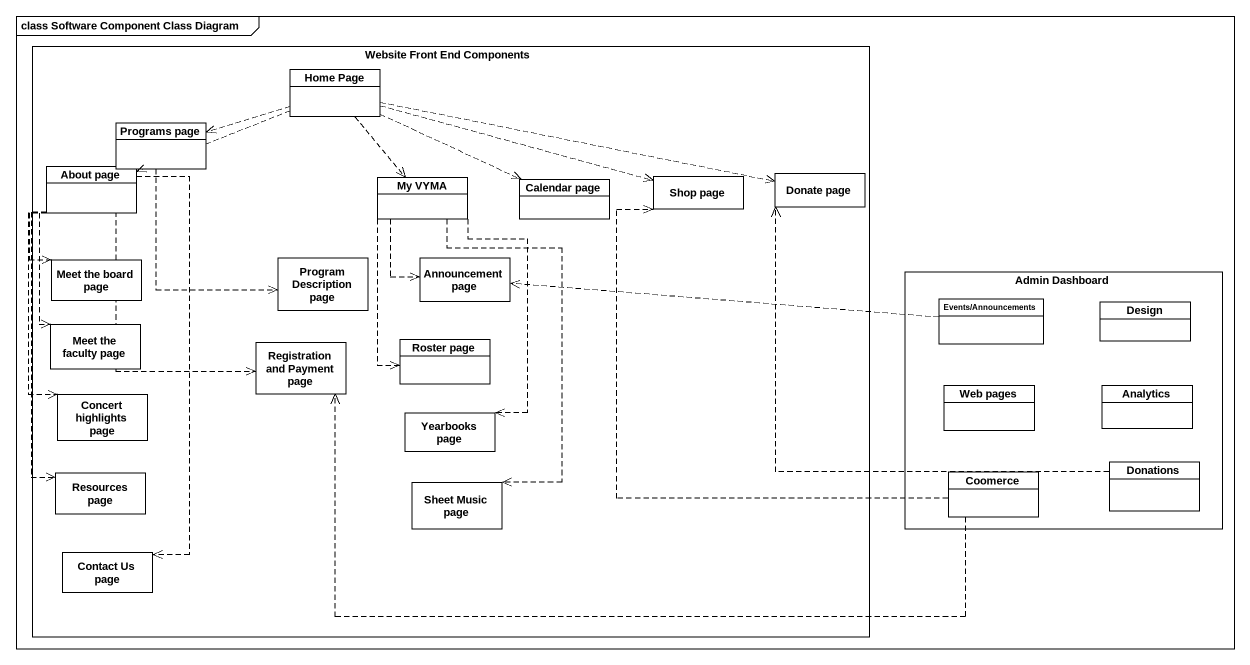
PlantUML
@startuml
mainframe class Software Component Class Diagram
hide circle
hide empty members
rectangle "Website Front End Components" as Website_Front_End_Components {
  class "Home Page" as Home_Page
  class "Programs page" as Programs_page
  class "About page" as About_page
  class "My VYMA" as My_VYMA
  class "Calendar page" as Calendar_page
  class "Shop page" as Shop_page
  class "Donate page" as Donate_page
  class "Meet the board page" as Meet_the_board_page
  class "Program Description page" as Program_Description_page
  class "Announcement page" as Announcement_page
  class "Meet the faculty page" as Meet_the_faculty_page
  class "Registration and Payment page" as Registration_and_Payment
  class "Roster page" as Roster_page
  class "Concert highlights page" as Concert_highlights_page
  class "Yearbooks page" as Yearbooks_page
  class "Resources page" as Resources_page
  class "Sheet Music page" as Sheet_Music_page
  class "Contact Us page" as Contact_Us_page
}
rectangle "Admin Dashboard" as Admin_Dashboard {
  class "Events/Announcements" as Events_Announcements
  class Design
  class "Web pages" as Web_pages
  class Analytics
  class Donations
  class Coomerce
}
Home_Page .left.> Programs_page
Home_Page .left.> About_page
Home_Page ..> My_VYMA
Home_Page .right.> Calendar_page
Home_Page .right.> Shop_page
Home_Page .right.> Donate_page
Programs_page ..> Program_Description_page
Programs_page ..> Registration_and_Payment
About_page ..> Meet_the_board_page
About_page ..> Meet_the_faculty_page
About_page ..> Concert_highlights_page
About_page ..> Resources_page
About_page ..> Contact_Us_page
My_VYMA ..> Announcement_page
My_VYMA ..> Roster_page
My_VYMA ..> Yearbooks_page
My_VYMA ..> Sheet_Music_page
Events_Announcements .left.> Announcement_page
Donations .up.> Donate_page
Coomerce .up.> Shop_page
Coomerce .left.> Registration_and_Payment
@enduml
